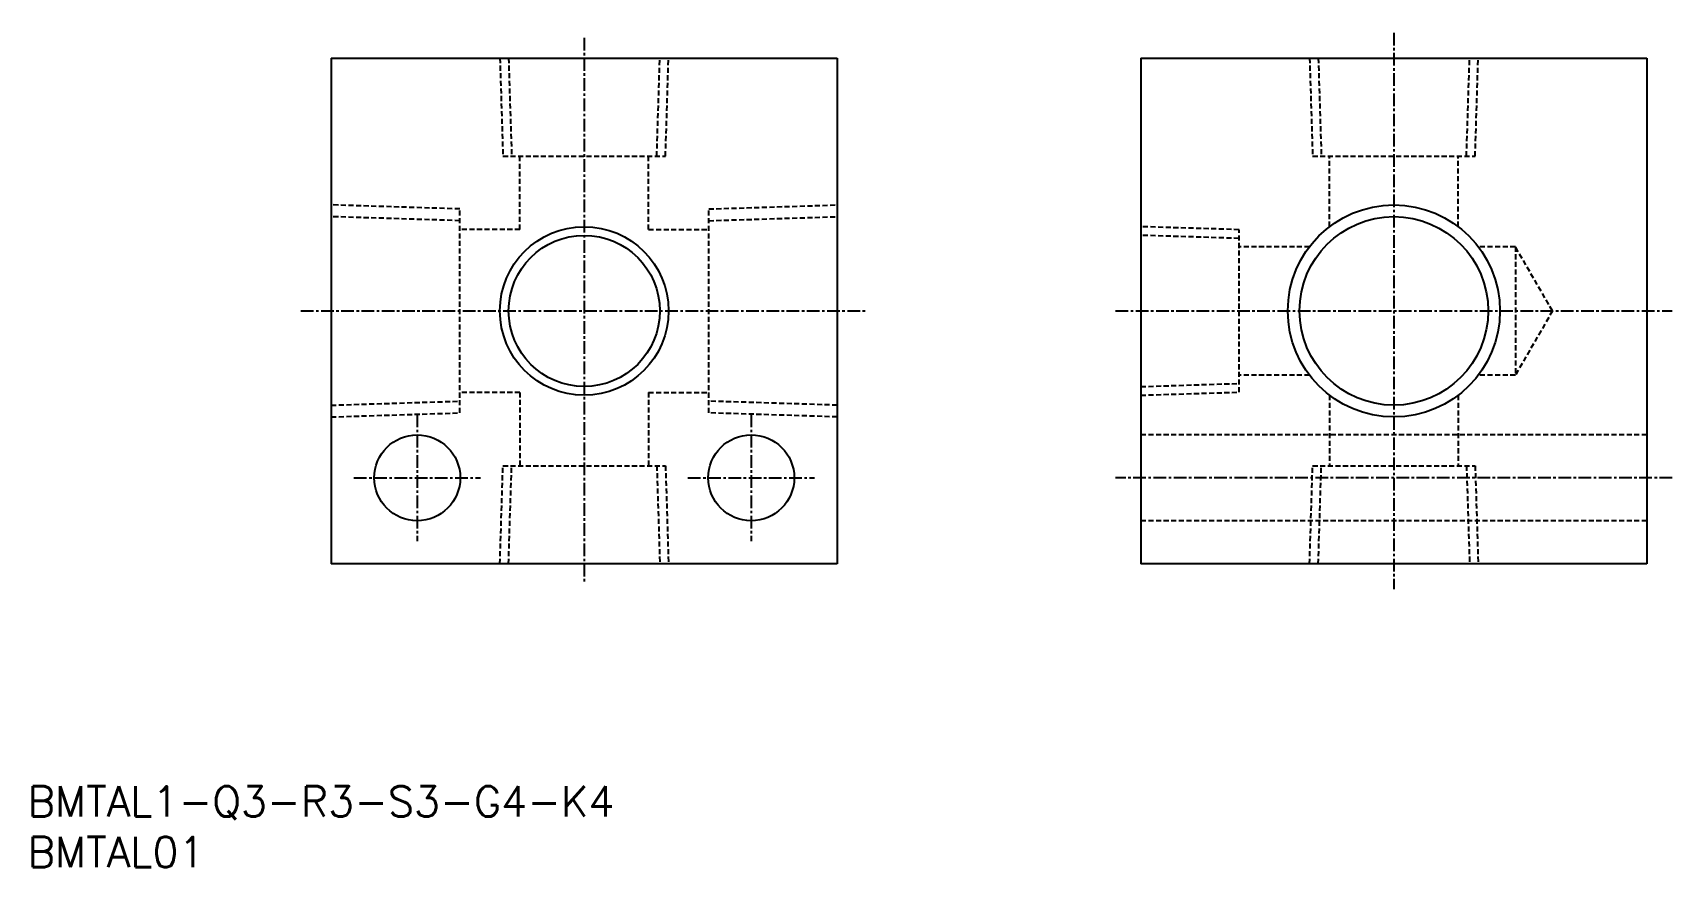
# Model space of a CAD drawing. Extents: x 1 to 163, y 0 to 82.
import ezdxf

# ---------------------------------------------------------------- set-up
doc = ezdxf.new("R2010")
doc.units = 0
doc.linetypes.add('CENTER', pattern=[2, 1.25, -0.25, 0.25, -0.25])
doc.linetypes.add('DASHED', pattern=[0.75, 0.5, -0.25])
doc.layers.get('0').update_dxf_attribs({"linetype": 'CONTINUOUS'})
doc.layers.add('CENTER', color=1, linetype='CENTER')
doc.styles.get("Standard").update_dxf_attribs({"font": 'txt.shx'})

# ---------------------------------------------------------------- blocks, each defined once
blk = doc.blocks.new('*U17')
at = {"color": 7, "linetype": 'CONTINUOUS'}
blk.add_text('BMTAL01', height=3, dxfattribs=at).set_placement((0, 0))
blk = doc.blocks.new('*U18')
at = {"color": 7, "linetype": 'CONTINUOUS'}
blk.add_text('BMTAL1-Q3-R3-S3-G4-K4', height=3, dxfattribs=at).set_placement((0, 5))

msp = doc.modelspace()

# ---------------------------------------------------------------- linework, layer by layer
at = {"color": 7, "linetype": 'CONTINUOUS'}
for p, q in [((30, 80), (80, 80)), ((30, 80), (30, 30)), ((80, 80), (80, 30)), ((110, 80), (110, 30)), ((110, 80), (160, 80)), ((160, 80), (160, 30)), ((80, 30), (30, 30)), ((160, 30), (110, 30))]:
    msp.add_line(p, q, dxfattribs=at)
at = {"color": 3, "linetype": 'DASHED'}
for p, q in [((46.67, 80), (46.97, 70.3)), ((47.52, 80), (47.83, 70.3)), ((62.17, 70.3), (62.47, 80)), ((63.03, 70.3), (63.33, 80)), ((126.67, 80), (126.97, 70.3)), ((127.53, 80), (127.83, 70.3)), ((142.17, 70.3), (142.48, 80)), ((143.03, 70.3), (143.33, 80)), ((46.97, 70.3), (63.03, 70.3)), ((48.65, 63.05), (48.65, 70.3)), ((61.35, 63.05), (61.35, 70.3)), ((126.97, 70.3), (143.03, 70.3)), ((128.65, 63.33), (128.65, 70.3)), ((141.35, 63.33), (141.35, 70.3)), ((42.7, 65.08), (30, 65.48)), ((42.7, 44.92), (42.7, 65.08)), ((67.3, 65.08), (80, 65.48)), ((67.3, 44.92), (67.3, 65.08)), ((42.7, 63.92), (30, 64.32)), ((67.3, 63.92), (80, 64.32)), ((119.7, 63.03), (110, 63.33)), ((48.65, 63.05), (42.7, 63.05)), ((61.35, 63.05), (67.3, 63.05)), ((119.7, 62.17), (110, 62.47)), ((119.7, 46.97), (119.7, 63.03)), ((126.67, 61.35), (119.7, 61.35)), ((147, 61.35), (143.33, 61.35)), ((147, 61.35), (147, 48.65)), ((150.67, 55), (147, 61.35)), ((150.67, 55), (147, 48.65)), ((126.67, 48.65), (119.7, 48.65)), ((147, 48.65), (143.33, 48.65)), ((110, 47.52), (119.7, 47.83)), ((30, 45.68), (42.7, 46.08)), ((48.65, 46.95), (42.7, 46.95)), ((48.65, 46.95), (48.65, 39.7)), ((61.35, 46.95), (61.35, 39.7)), ((61.35, 46.95), (67.3, 46.95)), ((80, 45.68), (67.3, 46.08)), ((110, 46.67), (119.7, 46.97)), ((128.65, 46.67), (128.65, 39.7)), ((141.35, 46.67), (141.35, 39.7)), ((30, 44.52), (42.7, 44.92)), ((80, 44.52), (67.3, 44.92)), ((160, 42.75), (110, 42.75)), ((46.67, 30), (46.97, 39.7)), ((46.97, 39.7), (63.03, 39.7)), ((47.52, 30), (47.83, 39.7)), ((62.17, 39.7), (62.47, 30)), ((63.03, 39.7), (63.33, 30)), ((126.67, 30), (126.97, 39.7)), ((126.97, 39.7), (143.03, 39.7)), ((127.53, 30), (127.83, 39.7)), ((142.17, 39.7), (142.48, 30)), ((143.03, 39.7), (143.33, 30)), ((160, 34.25), (110, 34.25))]:
    msp.add_line(p, q, dxfattribs=at)
at = {"color": 3, "linetype": 'CONTINUOUS'}
for centre, radius in [((135, 55), 10.48), ((55, 55), 8.33)]:
    msp.add_circle(centre, radius, dxfattribs=at)
at = {"color": 7, "linetype": 'CONTINUOUS'}
for centre, radius in [((135, 55), 9.32), ((55, 55), 7.47), ((38.5, 38.5), 4.25), ((71.5, 38.5), 4.25)]:
    msp.add_circle(centre, radius, dxfattribs=at)
at = {"layer": 'CENTER', "color": 1, "linetype": 'CENTER'}
for p, q in [((55, 82), (55, 28)), ((135, 82.5), (135, 27.5)), ((27, 55), (83, 55)), ((107.5, 55), (162.5, 55)), ((38.5, 44.75), (38.5, 32.25)), ((71.5, 44.75), (71.5, 32.25)), ((32.25, 38.5), (44.75, 38.5)), ((65.25, 38.5), (77.75, 38.5)), ((162.5, 38.5), (107.5, 38.5))]:
    msp.add_line(p, q, dxfattribs=at)

# ---------------------------------------------------------------- block references
at = {"color": 7, "linetype": 'CONTINUOUS'}
for name in ['*U18', '*U17']:
    msp.add_blockref(name, (0, 0), dxfattribs=at)

doc.saveas('drawing.dxf')
